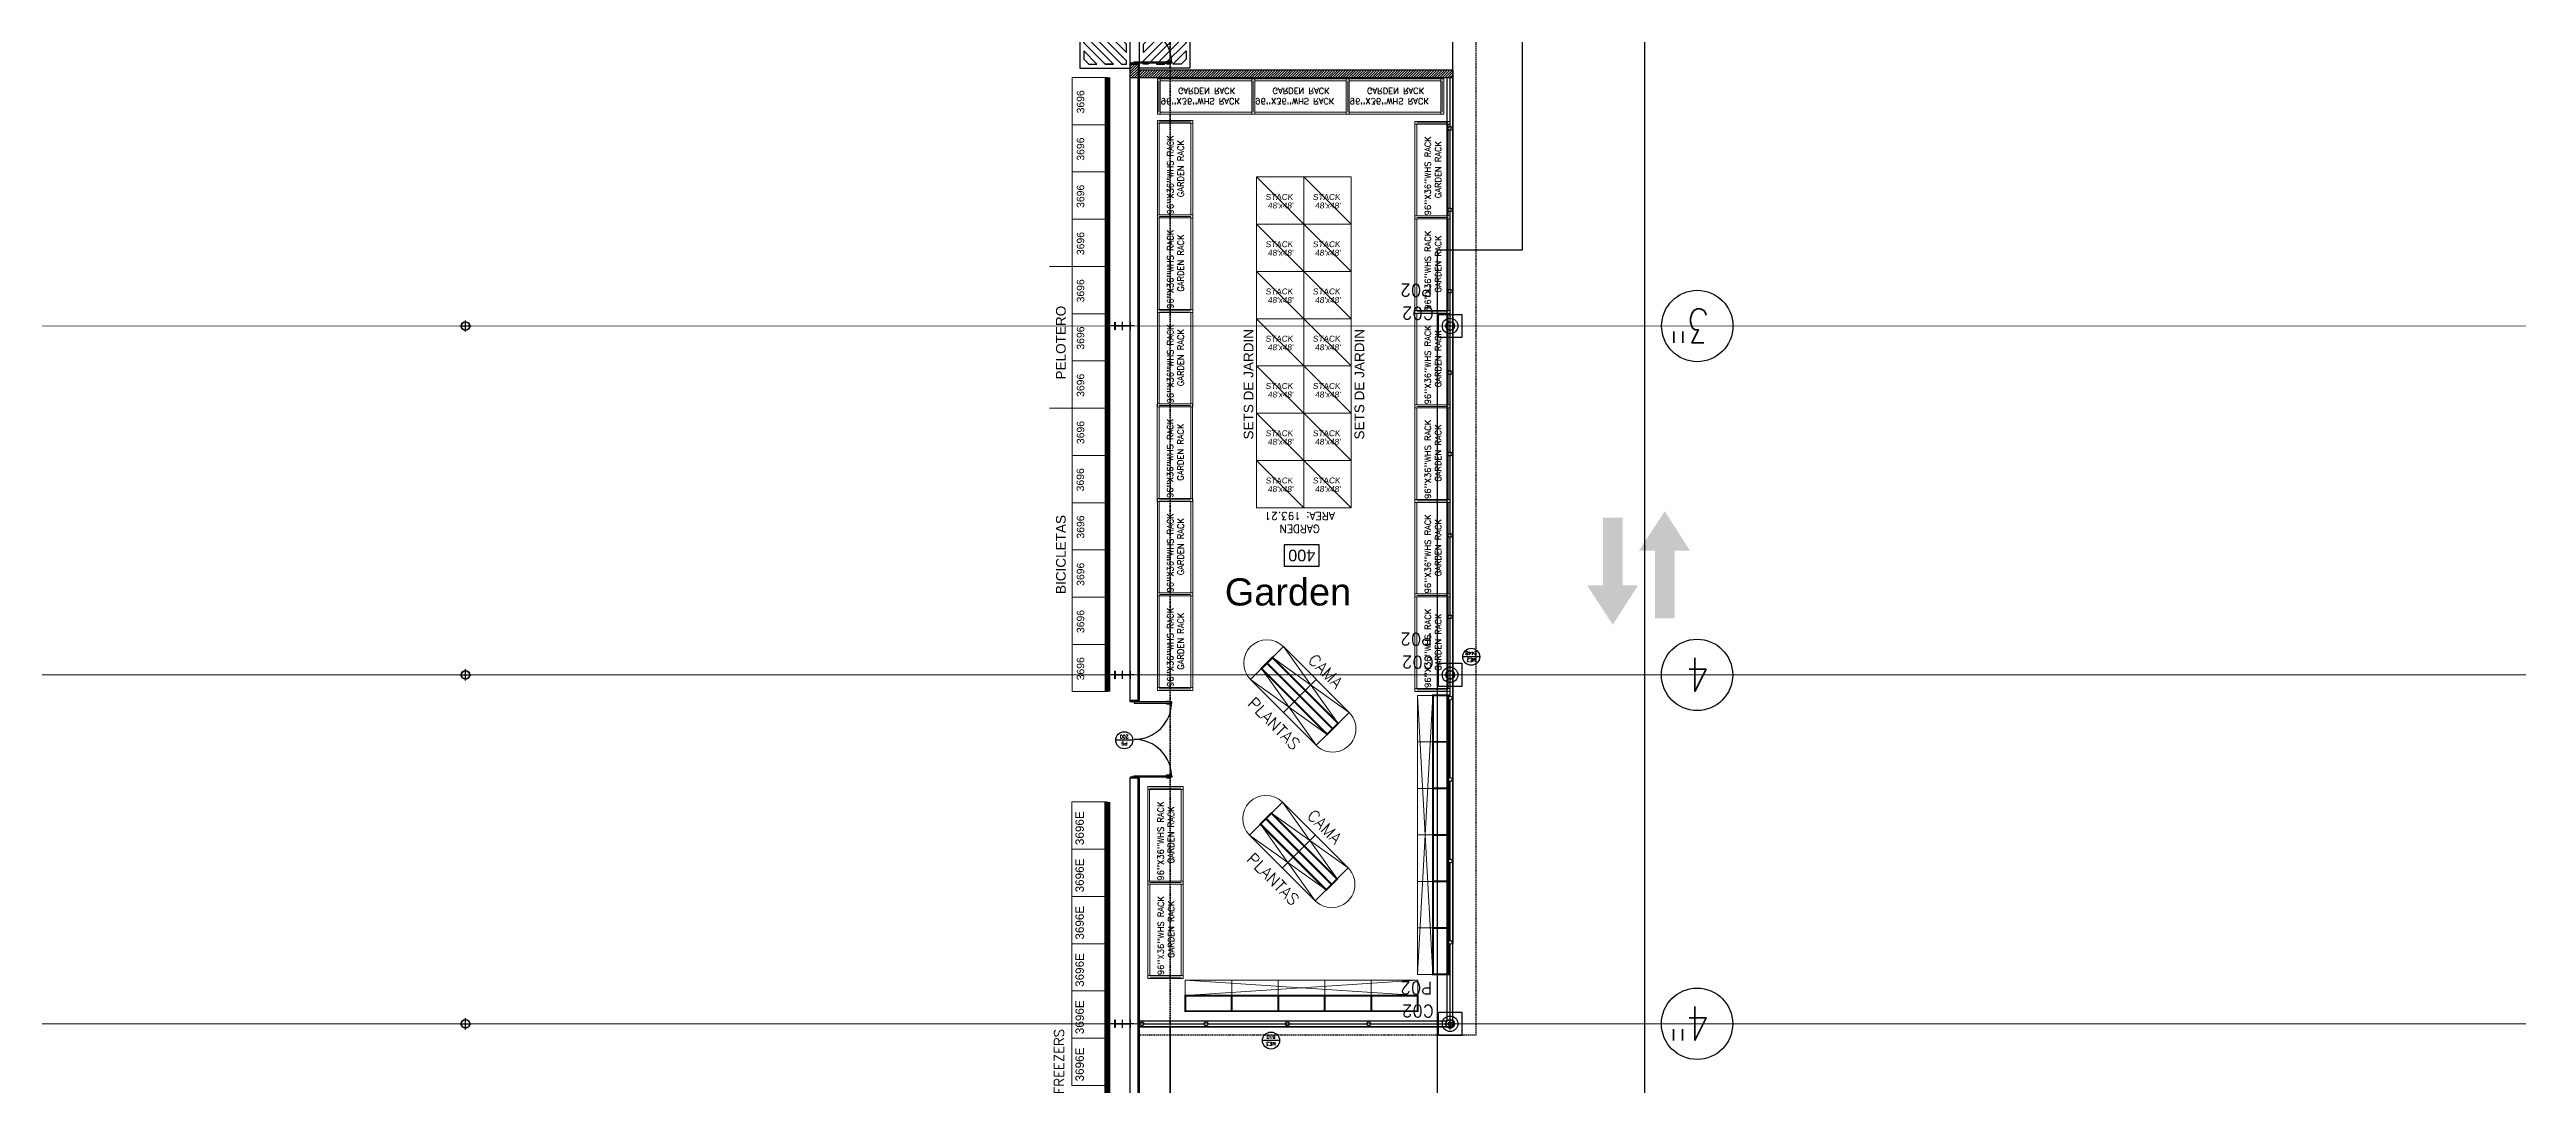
# Model space of a CAD drawing. Header units: millimetres. Extents: x 1478096 to 1808313, y 619971 to 762366.
# Drawn here: x 1612909 to 1676837, y 673235 to 699960 of the extents above; entities that cross this region are included whole.
import ezdxf
from ezdxf.enums import TextEntityAlignment as Align

# ---------------------------------------------------------------- set-up
doc = ezdxf.new("R2010")
doc.units = ezdxf.units.MM
doc.header["$LTSCALE"] = 10
for name, pattern in [('CENTERX2', [4, 2.5, -0.5, 0.5, -0.5]), ('CONTINOUS', [0]), ('HIDDEN2', [4.7625, 3.175, -1.5875])]:
    doc.linetypes.add(name, pattern=pattern)
for name, color, linetype in [('0-superficies', 7, 'Continuous'), ('0_Estructura', 251, 'Continuous'), ('A-HATCH-BLOQUE', 241, 'Continuous'), ('ARQ-SEÑALP', 253, 'Continuous'), ('Categorías', 250, 'Continuous'), ('COSTAN-CAM-EJES', 251, 'CENTERX2'), ('DC-ARQ-0 TEXTOS', 7, 'Continuous'), ('DC-ARQ-CARPINTERIAS', 7, 'Continuous'), ('DC-ARQ-CHAPA', 7, 'Continuous'), ('DC-ARQ-CORDON', 210, 'Continuous'), ('DC-ARQ-ESTAC. SEÑALIZACIÓN', 253, 'Continuous'), ('DC-ARQ-MURO BLOQUE', 181, 'Continuous'), ('DC-ARQ-MURO SUPERBOARD', 2, 'Continuous'), ('DC-ARQ-REJA', 8, 'Continuous'), ('DC-ARQ-VEREDAS Y URBAN', 9, 'Continuous'), ('DC-ARQ-ZINGUERIA Y TECHO', 152, 'Continuous'), ('Fondos', 250, 'Continuous'), ('TXT CARPINTERIAS', 2, 'Continuous'), ('W-section count', 250, 'Continuous')]:
    doc.layers.add(name, color=color, linetype=linetype)
doc.layers.add('BLOQUES', color=7, linetype='Continuous', lineweight=0)
doc.styles.add('ARIAL', font='arial.ttf')
doc.styles.add('BB-GRILLA$0$romans', font='romans.shx', dxfattribs={"width": 0.8})
doc.styles.add('COTAS', font='ROMANS.shx', dxfattribs={"width": 0.7})
doc.styles.add('HEAD', font='arial.ttf', dxfattribs={"height": 0.6})
doc.styles.add('ROMANS', font='romans')
doc.styles.add('Romans-100', font='romans')
doc.styles.get("Standard").update_dxf_attribs({"font": 'arial.ttf'})
doc.dimstyles.new('250-COTAS', dxfattribs={"dimscale": 2.5, "dimtxt": 0.17, "dimasz": 0.1, "dimexe": 0.18, "dimexo": 0.0625, "dimgap": 0.06, "dimtad": 1, "dimzin": 4, "dimdsep": 46, "dimtxsty": 'COTAS', "dimblk1": 'COTA_N', "dimblk2": 'COTA_N', "dimsah": 1, "dimcen": 0.09, "dimclrd": 8, "dimclre": 8, "dimclrt": 256, "dimadec": 0, "dimazin": 0, "dimtfac": 1, "dimtix": 1, "dimtmove": 2, "dimatfit": 3, "dimldrblk": 'COTA_N', "dimfxl": 0.18, "dimtolj": 1, "dimtzin": 0, "dimlwd": -1, "dimarcsym": 0})

# ---------------------------------------------------------------- blocks, each defined once
blk = doc.blocks.new('SALIDA DE EMERGENCIA')
at = {"ltscale": 0.8}
for p, q in [((0.1, 1.077, 0), (1.077, 0.1, 0)), ((0.1, 0.865, 0), (0.1, 0.653, 0)), ((0.1, 0.865, 0), (0.865, 0.1, 0)), ((0.1, 0.653, 0), (0.653, 0.1, 0)), ((0.19, 1.2, 0), (1.289, 0.1, 0)), ((0.402, 1.2, 0), (1.501, 0.1, 0)), ((0.614, 1.2, 0), (1.714, 0.1, 0)), ((0.826, 1.2, 0), (1.926, 0.1, 0)), ((1.038, 1.2, 0), (2.096, 0.142, 0)), ((1.25, 1.2, 0), (2.096, 0.354, 0)), ((1.462, 1.2, 0), (2.096, 0.566, 0)), ((1.675, 1.2, 0), (2.096, 0.778, 0)), ((1.887, 1.2, 0), (2.096, 0.99, 0)), ((0.653, 0.1, 0), (0.865, 0.1, 0)), ((1.077, 0.1, 0), (1.289, 0.1, 0))]:
    blk.add_line(p, q, dxfattribs=at)
blk.add_lwpolyline([(0, 0), (0, 1.3), (2.196, 1.3), (2.196, 0)], close=True, dxfattribs=at)
for points in [[(0.1, 1.077), (0.1, 1.2), (0.19, 1.2)], [(0.1, 0.653), (0.1, 0.865)], [(0.402, 1.2), (0.614, 1.2)], [(0.826, 1.2), (1.038, 1.2)], [(1.25, 1.2), (1.462, 1.2)], [(1.675, 1.2), (1.887, 1.2)], [(2.096, 0.99), (2.096, 0.778)], [(0.1, 0.441), (0.441, 0.1), (0.229, 0.1), (0.1, 0.229), (0.1, 0.441)], [(0.865, 0.1), (0.653, 0.1)], [(1.289, 0.1), (1.077, 0.1)], [(1.714, 0.1), (1.501, 0.1)], [(2.096, 0.142), (2.096, 0.1), (1.926, 0.1)], [(2.096, 0.566), (2.096, 0.354)]]:
    blk.add_lwpolyline(points, dxfattribs=at)
blk = doc.blocks.new('PUERTAS -200')
at = {"layer": 'DC-ARQ-CARPINTERIAS'}
for p, q in [((1530.206, 676.714), (1530.206, 676.723)), ((1530.206, 676.682), (1530.206, 676.672)), ((1530.22, 676.714), (1530.22, 676.723)), ((1530.22, 676.682), (1530.22, 676.672)), ((1530.206, 674.805), (1530.206, 674.815)), ((1530.206, 674.774), (1530.206, 674.764)), ((1530.22, 674.805), (1530.22, 674.815)), ((1530.22, 674.774), (1530.22, 674.764))]:
    blk.add_line(p, q, dxfattribs=at)
for points in [[(1531.118, 676.714), (1531.118, 676.682), (1530.148, 676.682), (1530.148, 676.714), (1531.118, 676.714)], [(1531.118, 676.744), (1531.128, 676.744), (1531.128, 676.734), (1531.118, 676.734), (1531.118, 676.714), (1531.163, 676.714), (1531.163, 676.704), (1531.173, 676.704), (1531.173, 676.714), (1531.218, 676.714), (1531.218, 676.734), (1531.208, 676.734), (1531.208, 676.744), (1531.218, 676.744)], [(1531.118, 674.774), (1531.118, 674.805), (1530.148, 674.805), (1530.148, 674.774), (1531.118, 674.774)], [(1531.118, 674.744), (1531.128, 674.744), (1531.128, 674.754), (1531.118, 674.754), (1531.118, 674.774), (1531.163, 674.774), (1531.163, 674.784), (1531.173, 674.784), (1531.173, 674.774), (1531.218, 674.774), (1531.218, 674.754), (1531.208, 674.754), (1531.208, 674.744), (1531.218, 674.744)]]:
    blk.add_lwpolyline(points, dxfattribs=at)
for points in [[(1530.195, 676.73), (1530.195, 676.727, 0.414214), (1530.199, 676.723), (1530.277, 676.723, 0.414214), (1530.28, 676.727), (1530.28, 676.73, 0.414214), (1530.277, 676.734), (1530.199, 676.734, 0.414214)], [(1530.195, 676.665), (1530.195, 676.668, -0.414214), (1530.199, 676.672), (1530.277, 676.672, -0.414214), (1530.28, 676.668), (1530.28, 676.665, -0.414214), (1530.277, 676.661), (1530.199, 676.661, -0.414214)], [(1530.195, 674.822), (1530.195, 674.819, 0.414214), (1530.199, 674.815), (1530.277, 674.815, 0.414214), (1530.28, 674.819), (1530.28, 674.822, 0.414214), (1530.277, 674.826), (1530.199, 674.826, 0.414214)], [(1530.195, 674.757), (1530.195, 674.76, -0.414214), (1530.199, 674.764), (1530.277, 674.764, -0.414214), (1530.28, 674.76), (1530.28, 674.757, -0.414214), (1530.277, 674.753), (1530.199, 674.753, -0.414214)]]:
    blk.add_lwpolyline(points, format="xyb", close=True, dxfattribs=at)
for centre, start, end in [((1531.118, 676.714), 180, 270), ((1531.118, 674.774), 90, 180)]:
    blk.add_arc(centre, 0.97, start, end, dxfattribs=at)
blk = doc.blocks.new('SIMB-CAR')
blk.add_line((-0.5, 0), (0.5, 0))
blk.add_circle((0, 0), 0.5)
at = {"style": 'ROMANS'}
for tag, p in [('TIPO', (0, 0.19)), ('NUMERO', (0, -0.21))]:
    blk.add_attdef(tag, text='', height=0.2, dxfattribs=at).set_placement(p, align=Align.MIDDLE)
blk = doc.blocks.new('COTA_N')
for p in [(-1, 0), (0, 0)]:
    blk.add_line(p, (0, 0))
at = {"const_width": 0.065}
blk.add_lwpolyline([(0, 0), (0, 0), (0, 0), (0, 0), (0, 0)], dxfattribs=at)
blk = doc.blocks.new('*D114')
at = {"layer": '0_Estructura', "color": 8, "lineweight": -2, "transparency": 16777216}
for p, q in [((1654077, 701829), (1654076, 701829)), ((1654077, 692828), (1654076, 692828))]:
    blk.add_line(p, q, dxfattribs=at)
at = {"layer": '0_Estructura', "color": 8, "transparency": 16777216}
blk.add_line((1654077, 701829), (1654077, 692828), dxfattribs=at)
at = {"layer": 'Defpoints', "color": 0, "transparency": 16777216}
for p in [(1654077, 701829), (1654077, 692828), (1654077, 692828)]:
    blk.add_point(p, dxfattribs=at)
at = {"layer": '0_Estructura', "color": 8, "transparency": 16777216, "xscale": 0.25, "yscale": 0.25, "zscale": 0.25}
for p, rotation in [((1654077, 701829), 90), ((1654077, 692828), 270)]:
    blk.add_blockref('COTA_N', p, dxfattribs=dict(at, rotation=rotation))
at = {"layer": '0_Estructura', "transparency": 16777216, "insert": (1654076, 697329), "char_height": 0.425, "attachment_point": 5, "rotation": 90, "style": 'COTAS'}
blk.add_mtext('\\A1;9001.38', dxfattribs=at)
blk = doc.blocks.new('*D115')
at = {"layer": '0_Estructura', "color": 8, "lineweight": -2, "transparency": 16777216}
for p, q in [((1654077, 692828), (1654076, 692828)), ((1654077, 683827), (1654076, 683827))]:
    blk.add_line(p, q, dxfattribs=at)
at = {"layer": '0_Estructura', "color": 8, "transparency": 16777216}
blk.add_line((1654077, 692828), (1654077, 683827), dxfattribs=at)
at = {"layer": 'Defpoints', "color": 0, "transparency": 16777216}
for p in [(1654077, 692828), (1654077, 683827), (1654077, 683827)]:
    blk.add_point(p, dxfattribs=at)
at = {"layer": '0_Estructura', "color": 8, "transparency": 16777216, "xscale": 0.25, "yscale": 0.25, "zscale": 0.25}
for p, rotation in [((1654077, 692828), 90), ((1654077, 683827), 270)]:
    blk.add_blockref('COTA_N', p, dxfattribs=dict(at, rotation=rotation))
at = {"layer": '0_Estructura', "transparency": 16777216, "insert": (1654076, 688327), "char_height": 0.425, "attachment_point": 5, "rotation": 90, "style": 'COTAS'}
blk.add_mtext('\\A1;9001.38', dxfattribs=at)
blk = doc.blocks.new('*D116')
at = {"layer": '0_Estructura', "color": 8, "lineweight": -2, "transparency": 16777216}
for p, q in [((1654077, 683827), (1654076, 683827)), ((1654077, 674825), (1654076, 674825))]:
    blk.add_line(p, q, dxfattribs=at)
at = {"layer": '0_Estructura', "color": 8, "transparency": 16777216}
blk.add_line((1654077, 683826), (1654077, 674826), dxfattribs=at)
at = {"layer": 'Defpoints', "color": 0, "transparency": 16777216}
for p in [(1654077, 683827), (1654077, 674825), (1654077, 674825)]:
    blk.add_point(p, dxfattribs=at)
at = {"layer": '0_Estructura', "color": 8, "transparency": 16777216, "xscale": 0.25, "yscale": 0.25, "zscale": 0.25}
for p, rotation in [((1654077, 683827), 90), ((1654077, 674825), 270)]:
    blk.add_blockref('COTA_N', p, dxfattribs=dict(at, rotation=rotation))
at = {"layer": '0_Estructura', "transparency": 16777216, "insert": (1654076, 679326), "char_height": 0.425, "attachment_point": 5, "rotation": 90, "style": 'COTAS'}
blk.add_mtext('\\A1;9001.16', dxfattribs=at)
blk = doc.blocks.new('*D117')
at = {"layer": '0_Estructura', "color": 8, "lineweight": -2, "transparency": 16777216}
for p, q in [((1654077, 674825), (1654076, 674825)), ((1654077, 665824), (1654076, 665824))]:
    blk.add_line(p, q, dxfattribs=at)
at = {"layer": '0_Estructura', "color": 8, "transparency": 16777216}
blk.add_line((1654077, 674825), (1654077, 665824), dxfattribs=at)
at = {"layer": 'Defpoints', "color": 0, "transparency": 16777216}
for p in [(1654077, 674825), (1654077, 665824), (1654077, 665824)]:
    blk.add_point(p, dxfattribs=at)
at = {"layer": '0_Estructura', "color": 8, "transparency": 16777216, "xscale": 0.25, "yscale": 0.25, "zscale": 0.25}
for p, rotation in [((1654077, 674825), 90), ((1654077, 665824), 270)]:
    blk.add_blockref('COTA_N', p, dxfattribs=dict(at, rotation=rotation))
at = {"layer": '0_Estructura', "transparency": 16777216, "insert": (1654076, 670325), "char_height": 0.425, "attachment_point": 5, "rotation": 90, "style": 'COTAS'}
blk.add_mtext('\\A1;9001.16', dxfattribs=at)
blk = doc.blocks.new('3696E')
at = {"layer": 'BLOQUES', "color": 250}
blk.add_lwpolyline([(0, 0), (0, -1.219), (-0.914, -1.219), (-0.914, 0)], close=True, dxfattribs=at)
at = {"layer": 'BLOQUES'}
blk.add_attdef('3696E', (-0.605, -1.115), '', height=0.216, rotation=90, dxfattribs=at)
blk = doc.blocks.new('GARDEN RACK')
at = {"layer": 'BLOQUES', "color": 74}
for p, q in [((0, 0), (0.914, 0)), ((0, -2.515), (0, 0)), ((0.051, 0), (0.864, 0)), ((0.914, 0), (0.914, -2.515)), ((0.864, -0.076), (0, -0.076)), ((0.051, -0.038), (0.864, -0.038)), ((0.051, -0.076), (0.051, -2.438)), ((0.864, -0.076), (0.914, -0.076)), ((0.864, -2.438), (0.864, -0.076)), ((0.864, -2.438), (0, -2.438)), ((0.051, -2.438), (0, -2.438)), ((0, -2.515), (0.914, -2.515)), ((0.051, -2.438), (0.864, -2.438)), ((0.051, -2.438), (0.864, -2.438)), ((0.051, -2.476), (0.864, -2.476)), ((0.051, -2.515), (0.864, -2.515)), ((0.864, -2.438), (0.914, -2.438)), ((0.914, -2.438), (0.864, -2.438))]:
    blk.add_line(p, q, dxfattribs=at)
at = {"layer": 'BLOQUES', "color": 74, "style": 'ROMANS'}
for s, p in [("96''X36''WHS RACK", (0.413, -2.424)), ('GARDEN RACK', (0.681, -1.981))]:
    blk.add_text(s, height=0.15713, rotation=90, dxfattribs=at).set_placement(p)
blk = doc.blocks.new('CAMA CENTRAL DOBLE DE PLANTAS')
at = {"layer": 'BLOQUES', "color": 74}
for p, q in [((1.2, 0.2), (-1.2, 0.6)), ((-1.2, 0.2), (1.2, 0.6)), ((0, 0.6), (0, -0.6)), ((1.2, -0.2), (-1.2, -0.6)), ((-1.2, -0.2), (1.2, -0.6))]:
    blk.add_line(p, q, dxfattribs=at)
at = {"layer": 'BLOQUES', "color": 74, "const_width": 0.05}
for points in [[(-1.2, -0.2), (-1.2, -0.2), (-1.2, 0.2), (-1.2, 0.2)], [(-1.2, -0.2), (-1.2, -0.2), (-1.2, 0.2), (-1.2, 0.2)], [(-1.2, -0.2), (-1.2, -0.2), (-1.2, 0.2), (-1.2, 0.2)], [(-1.2, -0.2), (1.2, -0.2), (1.2, 0.2), (-1.2, 0.2)], [(1.2, -0.2), (1.2, -0.2), (1.2, 0.2), (1.2, 0.2)]]:
    blk.add_lwpolyline(points, close=True, dxfattribs=at)
for points in [[(-1.2, 0), (-1.2, 0)], [(-1.2, 0), (-1.2, 0)], [(-1.2, 0), (1.2, 0)]]:
    blk.add_lwpolyline(points, dxfattribs=at)
at = {"layer": 'BLOQUES', "color": 74}
for points in [[(-1.2, 0.2), (-1.2, 0.2), (-1.2, 0.6), (-1.2, 0.6)], [(-1.2, 0.2), (1.2, 0.2), (1.2, 0.6), (-1.2, 0.6)], [(-1.2, -0.2), (-1.2, -0.2), (-1.2, -0.6), (-1.2, -0.6)], [(-1.2, -0.2), (1.2, -0.2), (1.2, -0.6), (-1.2, -0.6)], [(1.2, -0.2), (1.2, -0.2), (1.2, -0.6), (1.2, -0.6)]]:
    blk.add_lwpolyline(points, close=True, dxfattribs=at)
blk.add_lwpolyline([(-1.2, -0.4), (-1.2, -0.4)], dxfattribs=at)
for centre, start, end in [((-1.2, 0), 90, 270), ((1.2, 0), 270, 90)]:
    blk.add_arc(centre, 0.6, start, end, dxfattribs=at)
at = {"layer": 'BLOQUES', "color": 74, "style": 'ROMANS'}
for s, p in [('CAMA', (0.017, 0.921)), ('PLANTAS', (0.033, -0.975))]:
    blk.add_text(s, height=0.3, dxfattribs=at).set_placement(p, align=Align.MIDDLE)
blk = doc.blocks.new('GONDOLA PLANTAS')
at = {"layer": 'BLOQUES', "color": 74, "const_width": 0.05}
for points in [[(0, 0), (-1.2, 0), (-1.2, -0.4), (0, -0.4)], [(0, 0), (0, 0), (0, -0.4), (0, -0.4)]]:
    blk.add_lwpolyline(points, close=True, dxfattribs=at)
at = {"layer": 'BLOQUES', "color": 74}
blk.add_lwpolyline([(0, -0.4), (-1.2, -0.4), (-1.2, -0.8), (0, -0.8)], close=True, dxfattribs=at)
blk = doc.blocks.new('STACK 48x48')
at = {"color": 0}
for p, q in [((0, 0), (0, 1.2192)), ((1.2192, 1.2192), (0, 1.2192)), ((0, 1.2192), (1.2192, 0)), ((1.2192, 0), (1.2192, 1.2192)), ((1.2192, 0), (0, 0))]:
    blk.add_line(p, q, dxfattribs=at)
at = {"color": 0, "oblique": 5}
for s, p in [('STACK', (0.5842, 0.702469)), ("48'x48'", (0.61853, 0.482005))]:
    blk.add_text(s, height=0.1524, dxfattribs=at).set_placement(p, align=Align.MIDDLE_CENTER)

msp = doc.modelspace()

# ---------------------------------------------------------------- hatches: boundary and pattern name
at = {"layer": '0_Estructura'}
h = msp.add_hatch(dxfattribs=at)
h.set_pattern_fill('ANSI31', color=1, scale=2, angle=-180, style=0)
h.set_pattern_definition([(225, (3173100.118, 1229233.58), (4.49012806, -4.49012806), [])])
h.paths.add_polyline_path([(1623535.048, 692827.886, 1), (1623755.048, 692827.886, 1)])
h.paths.add_polyline_path([(1623539.848, 692827.886, 1), (1623750.248, 692827.886, 1)], flags=16)
h = msp.add_hatch(dxfattribs=at)
h.set_pattern_fill('ANSI31', color=256, scale=2, angle=-90, style=0)
h.set_pattern_definition([(315, (2711557.502, 6186467.772), (4.4901280605, 4.4901280605), [])])
h.paths.add_polyline_path([(1640401.816, 692727.887), (1640401.816, 692927.887), (1640408.116, 692927.887), (1640408.116, 692727.887)])
h.paths.add_polyline_path([(1640795.516, 692727.887), (1640795.516, 692927.887), (1640801.816, 692927.887), (1640801.816, 692727.887)])
h.paths.add_polyline_path([(1640408.116, 692825.487), (1640408.116, 692830.287), (1640795.516, 692830.287), (1640795.516, 692825.487)])
h = msp.add_hatch(dxfattribs=at)
h.set_pattern_fill('ANSI31', color=256, scale=2, angle=-180, style=0)
h.set_pattern_definition([(225, (3198511.524, 1229233.579), (4.49012806, -4.49012806), [])])
h.paths.add_polyline_path([(1648946.454, 692827.885, 1), (1649166.454, 692827.885, 1)])
h.paths.add_polyline_path([(1648951.254, 692827.885, 1), (1649161.654, 692827.885, 1)], flags=16)
h = msp.add_hatch(dxfattribs=at)
h.set_pattern_fill('ANSI31', color=1, scale=2, angle=-180, style=0)
h.set_pattern_definition([(225, (3173100.1186, 1220232.198), (4.49012806, -4.49012806), [])])
h.paths.add_polyline_path([(1623535.048, 683826.504, 1), (1623755.048, 683826.504, 1)])
h.paths.add_polyline_path([(1623539.848, 683826.504, 1), (1623750.248, 683826.504, 1)], flags=16)
h = msp.add_hatch(dxfattribs=at)
h.set_pattern_fill('ANSI31', color=256, scale=2, angle=-90, style=0)
h.set_pattern_definition([(315, (2711557.5026, 6177466.39), (4.4901280605, 4.4901280605), [])])
h.paths.add_polyline_path([(1640401.817, 683726.505), (1640401.817, 683926.505), (1640408.117, 683926.505), (1640408.117, 683726.505)])
h.paths.add_polyline_path([(1640795.517, 683726.505), (1640795.517, 683926.505), (1640801.817, 683926.505), (1640801.817, 683726.505)])
h.paths.add_polyline_path([(1640408.117, 683824.105), (1640408.117, 683828.905), (1640795.517, 683828.905), (1640795.517, 683824.105)])
h = msp.add_hatch(dxfattribs=at)
h.set_pattern_fill('ANSI31', color=256, scale=2, angle=-180, style=0)
h.set_pattern_definition([(225, (3198511.524, 1220232.197), (4.49012806, -4.49012806), [])])
h.paths.add_polyline_path([(1648946.454, 683826.503, 1), (1649166.454, 683826.503, 1)])
h.paths.add_polyline_path([(1648951.254, 683826.503, 1), (1649161.654, 683826.503, 1)], flags=16)
h = msp.add_hatch(dxfattribs=at)
h.set_pattern_fill('ANSI31', color=1, scale=2, angle=-180, style=0)
h.set_pattern_definition([(225, (3173100.1186, 1211231.039), (4.49012806, -4.49012806), [])])
h.paths.add_polyline_path([(1623535.048, 674825.345, 1), (1623755.048, 674825.345, 1)])
h.paths.add_polyline_path([(1623539.848, 674825.345, 1), (1623750.248, 674825.345, 1)], flags=16)
h = msp.add_hatch(dxfattribs=at)
h.set_pattern_fill('ANSI31', color=256, scale=2, angle=-90, style=0)
h.set_pattern_definition([(315, (2711557.5026, 6168465.231), (4.4901280605, 4.4901280605), [])])
h.paths.add_polyline_path([(1640401.817, 674725.346), (1640401.817, 674925.346), (1640408.117, 674925.346), (1640408.117, 674725.346)])
h.paths.add_polyline_path([(1640795.517, 674725.346), (1640795.517, 674925.346), (1640801.817, 674925.346), (1640801.817, 674725.346)])
h.paths.add_polyline_path([(1640408.117, 674822.946), (1640408.117, 674827.746), (1640795.517, 674827.746), (1640795.517, 674822.946)])
h = msp.add_hatch(dxfattribs=at)
h.set_pattern_fill('ANSI31', color=256, scale=2, angle=-180, style=0)
h.set_pattern_definition([(225, (3198511.524, 1211231.039), (4.49012806, -4.49012806), [])])
h.paths.add_polyline_path([(1648946.454, 674825.345, 1), (1649166.454, 674825.345, 1)])
h.paths.add_polyline_path([(1648951.254, 674825.345, 1), (1649161.654, 674825.345, 1)], flags=16)
at = {"layer": 'A-HATCH-BLOQUE'}
h = msp.add_hatch(dxfattribs=at)
h.set_pattern_fill('ANSI31', color=256, scale=15, angle=180)
h.set_pattern_definition([(225, (3172020.15, 1376323.114), (33.6759605, -33.6759605), [])])
h.paths.add_polyline_path([(1649131.463, 699229.541), (1649131.463, 699429.539), (1641841.813, 699429.604), (1641841.813, 699229.605)])
h.paths.add_polyline_path([(1641831.813, 699229.605), (1641831.813, 699429.605), (1641041.817, 699429.612), (1641041.817, 699229.612)])
h.paths.add_polyline_path([(1641011.817, 699229.612), (1641041.817, 699229.612), (1641041.817, 699429.612), (1641011.817, 699429.612)])
h.paths.add_polyline_path([(1641011.817, 699429.612), (1641001.817, 699429.612), (1641001.817, 699579.613), (1640801.817, 699579.613), (1640801.817, 699229.612), (1641011.817, 699229.612)])
at = {"layer": 'DC-ARQ-ESTAC. SEÑALIZACIÓN'}
for points in [[(1653001.016, 686138.607), (1652591.245, 686138.607), (1653255.265, 685120.243), (1653908.374, 686138.607), (1653509.514, 686138.744), (1653509.514, 687884.882), (1653001.016, 687885.052)], [(1654342.265, 687030.477), (1653932.494, 687030.477), (1654596.514, 688048.841), (1655249.623, 687030.477), (1654850.763, 687030.34), (1654850.763, 685284.203), (1654342.265, 685284.032)]]:
    msp.add_hatch(color=256, dxfattribs=at).paths.add_polyline_path(points)

# ---------------------------------------------------------------- linework, layer by layer
at = {"layer": '0-superficies'}
msp.add_lwpolyline([(1524855.031, 647228.149), (1641041.817, 647228.17), (1641041.817, 674744.562), (1649131.454, 674744.878), (1649131.448, 735136.985), (1641041.817, 735136.983), (1641041.817, 738426.962), (1522042.066, 738427.02)], dxfattribs=at)
at = {"layer": '0_Estructura', "color": 1}
for p, q in [((1623501.357, 692827.886), (1623788.739, 692827.886)), ((1623645.048, 692684.196), (1623645.048, 692971.577)), ((1623501.358, 683826.504), (1623788.739, 683826.504)), ((1623645.048, 683682.814), (1623645.048, 683970.195)), ((1623501.358, 674825.345), (1623788.739, 674825.345)), ((1623645.048, 674681.654), (1623645.048, 674969.036))]:
    msp.add_line(p, q, dxfattribs=at)
at = {"layer": '0_Estructura'}
for p, q in [((1640901.816, 692827.887), (1640301.816, 692827.887)), ((1640601.816, 692723.376), (1640601.816, 692932.398)), ((1648912.763, 692827.885), (1649200.145, 692827.885)), ((1649056.454, 692684.195), (1649056.454, 692971.576)), ((1640901.817, 683826.505), (1640301.817, 683826.505)), ((1640601.817, 683721.994), (1640601.817, 683931.016)), ((1648912.763, 683826.503), (1649200.145, 683826.503)), ((1649056.454, 683682.812), (1649056.454, 683970.194)), ((1640901.817, 674825.346), (1640301.817, 674825.346)), ((1640601.817, 674720.835), (1640601.817, 674929.856)), ((1644614.184, 674825.345), (1644901.565, 674825.345)), ((1649056.454, 674681.654), (1649056.454, 674969.036))]:
    msp.add_line(p, q, dxfattribs=at)
for points in [[(1649356.453, 692527.882), (1648756.453, 692527.882), (1648756.453, 693127.882), (1649356.453, 693127.882)], [(1640401.816, 692727.887), (1640401.816, 692927.887), (1640408.116, 692927.887), (1640408.116, 692727.887)], [(1640408.116, 692825.487), (1640408.116, 692830.287), (1640795.516, 692830.287), (1640795.516, 692825.487)], [(1640795.516, 692727.887), (1640795.516, 692927.887), (1640801.816, 692927.887), (1640801.816, 692727.887)], [(1649356.453, 683526.5), (1648756.453, 683526.5), (1648756.453, 684126.5), (1649356.453, 684126.5)], [(1640401.817, 683726.505), (1640401.817, 683926.505), (1640408.117, 683926.505), (1640408.117, 683726.505)], [(1640408.117, 683824.105), (1640408.117, 683828.905), (1640795.517, 683828.905), (1640795.517, 683824.105)], [(1640795.517, 683726.505), (1640795.517, 683926.505), (1640801.817, 683926.505), (1640801.817, 683726.505)], [(1649356.453, 674525.342), (1648756.453, 674525.342), (1648756.453, 675125.342), (1649356.453, 675125.342)], [(1640401.817, 674725.346), (1640401.817, 674925.346), (1640408.117, 674925.346), (1640408.117, 674725.346)], [(1640408.117, 674822.946), (1640408.117, 674827.746), (1640795.517, 674827.746), (1640795.517, 674822.946)], [(1640795.517, 674725.346), (1640795.517, 674925.346), (1640801.817, 674925.346), (1640801.817, 674725.346)]]:
    msp.add_lwpolyline(points, close=True, dxfattribs=at)
for centre, radius in [((1655436.634, 692827.884), 920.377), ((1649056.453, 692827.882), 200), ((1649056.454, 692827.885), 110), ((1649056.454, 692827.885), 105.2), ((1655430.919, 683826.501), 920.377), ((1649056.453, 683826.5), 200), ((1649056.454, 683826.503), 110), ((1649056.454, 683826.503), 105.2), ((1655430.919, 674825.343), 920.377), ((1649056.453, 674825.342), 200), ((1649056.454, 674825.345), 110), ((1649056.454, 674825.345), 105.2)]:
    msp.add_circle(centre, radius, dxfattribs=at)
at = {"layer": '0_Estructura', "color": 1}
for centre, radius in [((1623645.048, 692827.886), 110), ((1623645.048, 692827.886), 105.2), ((1623645.048, 683826.504), 110), ((1623645.048, 683826.504), 105.2), ((1623645.048, 674825.345), 110), ((1623645.048, 674825.345), 105.2)]:
    msp.add_circle(centre, radius, dxfattribs=at)
at = {"layer": 'BLOQUES', "color": 250}
for p, q in [((1639298.646, 694363.89), (1638720.904, 694363.89)), ((1639298.646, 690707.304), (1638720.904, 690707.304))]:
    msp.add_line(p, q, dxfattribs=at)
at = {"layer": 'BLOQUES'}
for p, q in [((1648614.86, 683299.213), (1648214.86, 676099.213)), ((1648614.86, 676099.213), (1648214.86, 683299.213)), ((1648221.564, 675551.605), (1642221.564, 675951.605)), ((1642221.564, 675551.605), (1648221.564, 675951.605))]:
    msp.add_line(p, q, dxfattribs=at)
at = {"layer": 'BLOQUES', "color": 250}
for points in [[(1639298.646, 698020.476), (1639298.646, 699239.338), (1640213.046, 699239.338), (1640213.046, 698020.476)], [(1639298.646, 696801.614), (1639298.646, 698020.476), (1640213.046, 698020.476), (1640213.046, 696801.614)], [(1639298.646, 695582.752), (1639298.646, 696801.614), (1640213.046, 696801.614), (1640213.046, 695582.752)], [(1639298.646, 694363.89), (1639298.646, 695582.752), (1640213.046, 695582.752), (1640213.046, 694363.89)], [(1639298.646, 693145.028), (1639298.646, 694363.89), (1640213.046, 694363.89), (1640213.046, 693145.028)], [(1639298.646, 691926.166), (1639298.646, 693145.028), (1640213.046, 693145.028), (1640213.046, 691926.166)], [(1639298.646, 690707.304), (1639298.646, 691926.166), (1640213.046, 691926.166), (1640213.046, 690707.304)], [(1639298.646, 689488.442), (1639298.646, 690707.304), (1640213.046, 690707.304), (1640213.046, 689488.442)], [(1639298.646, 688269.58), (1639298.646, 689488.442), (1640213.046, 689488.442), (1640213.046, 688269.58)], [(1639298.646, 687050.718), (1639298.646, 688269.58), (1640213.046, 688269.58), (1640213.046, 687050.718)], [(1639298.646, 685831.856), (1639298.646, 687050.718), (1640213.046, 687050.718), (1640213.046, 685831.856)], [(1639298.646, 684612.993), (1639298.646, 685831.856), (1640213.046, 685831.856), (1640213.046, 684612.993)], [(1639298.646, 683394.131), (1639298.646, 684612.993), (1640213.046, 684612.993), (1640213.046, 683394.131)]]:
    msp.add_lwpolyline(points, close=True, dxfattribs=at)
at = {"layer": 'COSTAN-CAM-EJES', "const_width": 25}
for points in [[(1478108.728, 692827.884), (1676824.92, 692827.884)], [(1478108.728, 683826.502), (1676824.92, 683826.502)], [(1478108.728, 674825.343), (1676824.92, 674825.343)]]:
    msp.add_lwpolyline(points, dxfattribs=at)
at = {"layer": 'DC-ARQ-0 TEXTOS'}
msp.add_lwpolyline([(1644777.84, 687184.888), (1644777.84, 686634.888), (1645677.84, 686634.888), (1645677.84, 687184.888)], close=True, dxfattribs=at)
at = {"layer": 'DC-ARQ-CHAPA'}
for p, q in [((1641011.817, 683162.348), (1641011.817, 699579.592)), ((1641011.817, 699579.592), (1641041.817, 699579.592)), ((1641041.817, 683162.348), (1641041.817, 699579.592)), ((1641041.817, 683162.348), (1641011.817, 683162.348)), ((1641011.817, 661769.187), (1641011.817, 681162.348)), ((1641041.817, 681162.348), (1641011.817, 681162.348)), ((1641041.817, 661739.187), (1641041.817, 681162.348))]:
    msp.add_line(p, q, dxfattribs=at)
at = {"layer": 'DC-ARQ-CORDON'}
for p, q in [((1640801.817, 683162.369), (1640801.817, 699229.612)), ((1641001.817, 683162.369), (1641001.817, 699229.612)), ((1648981.454, 674894.562), (1648981.485, 699229.541)), ((1649131.454, 674744.562), (1649131.463, 699229.541)), ((1641001.817, 683162.369), (1640801.817, 683162.369)), ((1640801.817, 661783.489), (1640801.817, 681162.369)), ((1641001.817, 661783.489), (1641001.817, 681162.369)), ((1648981.454, 674894.562), (1641041.761, 674894.562)), ((1649131.454, 674744.562), (1641041.761, 674744.562))]:
    msp.add_line(p, q, dxfattribs=at)
at = {"layer": 'DC-ARQ-MURO BLOQUE'}
for p, q in [((1640801.817, 699229.612), (1640801.817, 699579.613)), ((1640801.817, 699579.613), (1641001.817, 699579.613)), ((1640801.937, 699579.613), (1641001.817, 699579.613)), ((1641001.817, 699579.613), (1641001.817, 699429.612)), ((1649131.485, 699429.539), (1641001.817, 699429.612)), ((1649131.463, 699229.541), (1649131.463, 699429.539)), ((1641041.817, 699229.612), (1640801.817, 699229.612)), ((1649131.464, 699229.541), (1641041.814, 699229.612)), ((1641001.817, 681162.369), (1640801.817, 681162.369))]:
    msp.add_line(p, q, dxfattribs=at)
at = {"layer": 'DC-ARQ-MURO SUPERBOARD', "linetype": 'HIDDEN2'}
for p, q in [((1641831.816, 674744.562), (1641831.809, 735136.985)), ((1641841.816, 674744.562), (1641841.809, 735136.985))]:
    msp.add_line(p, q, dxfattribs=at)
at = {"layer": 'DC-ARQ-MURO SUPERBOARD'}
for p, q in [((1641831.817, 665411.553), (1641831.816, 674744.562)), ((1641841.817, 665421.553), (1641841.816, 674744.562))]:
    msp.add_line(p, q, dxfattribs=at)
at = {"layer": 'DC-ARQ-REJA'}
for p, q in [((1649131.485, 699429.539), (1649131.454, 676900.524)), ((1649056.454, 697975.345), (1649056.485, 699229.541)), ((1649056.454, 695875.345), (1649056.454, 697875.345)), ((1649056.454, 693775.345), (1649056.454, 695775.345)), ((1649056.454, 691675.345), (1649056.454, 693675.345)), ((1649056.454, 689575.345), (1649056.454, 691575.345)), ((1649056.454, 687475.345), (1649056.454, 689475.345)), ((1649056.454, 685375.345), (1649056.454, 687375.345)), ((1649056.454, 683275.345), (1649056.454, 685275.345)), ((1649056.454, 681175.345), (1649056.454, 683175.345)), ((1649056.454, 679075.345), (1649056.454, 681075.345)), ((1649056.454, 676975.345), (1649056.454, 678975.345)), ((1649056.454, 674875.345), (1649056.454, 676875.345)), ((1641152.593, 674825.345), (1642706.454, 674825.345)), ((1642806.454, 674825.345), (1644806.454, 674825.345)), ((1644906.454, 674825.345), (1646906.454, 674825.345)), ((1647006.454, 674825.345), (1649006.454, 674825.345))]:
    msp.add_line(p, q, dxfattribs=at)
for centre in [(1649056.454, 697925.345), (1649056.454, 695825.345), (1649056.454, 693725.345), (1649056.454, 691625.345), (1649056.454, 689525.345), (1649056.454, 687425.345), (1649056.454, 685325.345), (1649056.454, 683225.345), (1649056.454, 681125.345), (1649056.454, 679025.345), (1649056.454, 676925.345), (1641102.593, 674825.345), (1642756.454, 674825.345), (1644856.454, 674825.345), (1646956.454, 674825.345), (1649056.454, 674825.345)]:
    msp.add_circle(centre, 50, dxfattribs=at)
at = {"layer": 'DC-ARQ-VEREDAS Y URBAN'}
msp.add_line((1648724.83, 694796.116), (1648724.83, 650363.797), dxfattribs=at)
msp.add_lwpolyline([(1648724.836, 694796.116), (1650928.524, 694797.009), (1650925.528, 702192.321), (1655725.115, 702197.86), (1655725.115, 706296.706), (1656725.114, 706296.706), (1656725.114, 732654.937)], dxfattribs=at)
at = {"layer": 'DC-ARQ-ZINGUERIA Y TECHO', "linetype": 'HIDDEN2'}
msp.add_lwpolyline([(1641041.761, 674544.562), (1649731.454, 674544.559), (1649731.448, 735336.985), (1641041.817, 735336.985)], dxfattribs=at)
at = {"layer": 'Fondos', "color": 250, "linetype": 'CONTINOUS', "ltscale": 0.1, "const_width": 150}
for points in [[(1640213.046, 699239.338), (1640213.046, 683394.131)], [(1640208.835, 680549.805), (1640208.835, 663481.681)]]:
    msp.add_lwpolyline(points, dxfattribs=at)

# ---------------------------------------------------------------- block references
at = {"layer": 'ARQ-SEÑALP', "yscale": 1000, "zscale": 1000}
for p, xscale, rotation in [((1639502.107, 699481.575), -1000, 270), ((1642341.527, 699481.575), 1000, 90)]:
    msp.add_blockref('SALIDA DE EMERGENCIA', p, dxfattribs=dict(at, xscale=xscale, rotation=rotation))
at = {"layer": 'BLOQUES', "yscale": 1000, "zscale": 1000}
for name, p, xscale, rotation in [('GARDEN RACK', (1644015.847, 698291.343), -1000, 270), ('GARDEN RACK', (1646454.247, 698291.343), -1000, 270), ('GARDEN RACK', (1648892.647, 698291.343), -1000, 270), ('CAMA CENTRAL DOBLE DE PLANTAS', (1645177.933, 683282.417), 1000, 315.0000000000003), ('GONDOLA PLANTAS', (1649014.86, 683299.213), -1000, 270), ('GONDOLA PLANTAS', (1649014.86, 682099.213), -1000, 270), ('CAMA CENTRAL DOBLE DE PLANTAS', (1645152.561, 679269.757), 1000, 315.0000000000003), ('GONDOLA PLANTAS', (1649014.86, 680899.213), -1000, 270), ('GONDOLA PLANTAS', (1649014.86, 679699.213), -1000, 270), ('GONDOLA PLANTAS', (1649014.86, 678499.213), -1000, 270), ('GONDOLA PLANTAS', (1649014.86, 677299.213), -1000, 270), ('GONDOLA PLANTAS', (1643421.564, 675151.605), -1000, 180), ('GONDOLA PLANTAS', (1644621.564, 675151.605), -1000, 180), ('GONDOLA PLANTAS', (1645821.564, 675151.605), -1000, 180), ('GONDOLA PLANTAS', (1647021.564, 675151.605), -1000, 180), ('GONDOLA PLANTAS', (1648221.564, 675151.605), -1000, 180)]:
    msp.add_blockref(name, p, dxfattribs=dict(at, xscale=xscale, rotation=rotation))
at = {"layer": 'BLOQUES', "xscale": 1000, "yscale": 1000, "zscale": 1000}
for name, p in [('GARDEN RACK', (1641501.247, 698132.449)), ('GARDEN RACK', (1648146.44, 698107.176)), ('STACK 48x48', (1644062.266, 695454.966)), ('STACK 48x48', (1645281.466, 695454.966)), ('GARDEN RACK', (1641501.247, 695694.049)), ('GARDEN RACK', (1648146.44, 695668.776)), ('STACK 48x48', (1644062.266, 694235.766)), ('STACK 48x48', (1645281.466, 694235.766)), ('STACK 48x48', (1644062.266, 693016.566)), ('STACK 48x48', (1645281.466, 693016.566)), ('GARDEN RACK', (1641501.247, 693255.649)), ('STACK 48x48', (1644062.266, 691797.366)), ('STACK 48x48', (1645281.466, 691797.366)), ('GARDEN RACK', (1648146.44, 693230.376)), ('STACK 48x48', (1644062.266, 690578.166)), ('STACK 48x48', (1645281.466, 690578.166)), ('GARDEN RACK', (1641497.122, 690817.249)), ('STACK 48x48', (1644062.266, 689358.966)), ('STACK 48x48', (1645281.466, 689358.966)), ('GARDEN RACK', (1648146.44, 690791.976)), ('STACK 48x48', (1644062.266, 688139.766)), ('STACK 48x48', (1645281.466, 688139.766)), ('GARDEN RACK', (1641501.247, 688378.849)), ('GARDEN RACK', (1648146.44, 688353.576)), ('GARDEN RACK', (1641501.247, 685940.449)), ('GARDEN RACK', (1648146.44, 685915.176)), ('GARDEN RACK', (1641251.237, 680943.814)), ('GARDEN RACK', (1641255.362, 678505.414))]:
    msp.add_blockref(name, p, dxfattribs=at)
for p in [(1640208.835, 680549.805), (1640208.835, 679330.267), (1640208.835, 678111.405), (1640208.835, 676891.867), (1640208.835, 675673.005), (1640208.835, 674453.805)]:
    msp.add_blockref('3696E', p, dxfattribs=at).add_auto_attribs({'3696E': '3696E'})
at = {"layer": 'DC-ARQ-MURO SUPERBOARD', "xscale": 1000, "yscale": 1000, "zscale": 1000, "rotation": 180}
for p in [(3172020.149, 1376323.114), (3172020.028, 1357905.87)]:
    msp.add_blockref('PUERTAS -200', p, dxfattribs=at)
at = {"layer": 'TXT CARPINTERIAS', "xscale": 440.0000000000546, "yscale": 440.0000000000546, "zscale": 440.0000000000546, "rotation": 180}
for p, values in [((1649601.27, 684293.448), {'NUMERO': '2448', 'TIPO': 'ME2'}), ((1640647.826, 682140.075), {'NUMERO': '200', 'TIPO': 'P9'}), ((1644434.03, 674393.317), {'NUMERO': '810', 'TIPO': 'ME3'})]:
    msp.add_blockref('SIMB-CAR', p, dxfattribs=at).add_auto_attribs(values)

# ---------------------------------------------------------------- texts
at = {"layer": '0_Estructura', "style": 'BB-GRILLA$0$romans', "width": 0.77}
for s, p in [('3"', (1655754.185, 693270.744, 0.035)), ('4', (1655748.471, 684269.362, 0.035)), ('4"', (1655748.471, 675268.204, 0.035))]:
    msp.add_text(s, height=875, rotation=180, dxfattribs=at).set_placement(p)
at = {"layer": '0_Estructura', "char_height": 350, "attachment_point": 1, "rotation": 180.00000132, "style": 'Romans-100'}
for s, insert in [('{\\H0.9x;P02}', (1648597.451, 693591.143, 0.08)), ('{\\H0.9x;C02}', (1648636.645, 692997.336, 0.079)), ('{\\H0.9x;P02}', (1648597.451, 684589.761, 0.08)), ('{\\H0.9x;C02}', (1648636.645, 683995.954, 0.079)), ('{\\H0.9x;P02}', (1648597.451, 675588.603, 0.08)), ('{\\H0.9x;C02}', (1648636.645, 674994.796, 0.079))]:
    msp.add_mtext(s, dxfattribs=dict(at, insert=insert))
at = {"layer": 'BLOQUES', "color": 250}
for p in [(1639613.998, 698312.737, 0), (1639613.998, 697093.875, 0), (1639613.998, 695875.013, 0), (1639613.998, 694656.151, 0), (1639613.998, 693437.289, 0), (1639613.998, 692218.427, 0), (1639613.998, 690999.564, 0), (1639613.998, 689780.702, 0), (1639609.075, 688561.84, 0), (1639613.998, 687342.978, 0), (1639613.998, 686124.116, 0), (1639613.998, 684905.254, 0), (1639613.998, 683686.392, 0)]:
    msp.add_attdef('3696', p, '3696', height=192, rotation=90, dxfattribs=at)
at = {"layer": 'Categorías'}
for s, style, p in [('PELOTERO', 'ARIAL', (1639135.781, 691447.99, -37.016)), ('BICICLETAS', 'ARIAL', (1639135.781, 685913.41, -37.016)), ('HELADERAS Y FREEZERS', 'ROMANS', (1639089.571, 670598.65, 0))]:
    msp.add_text(s, height=250, rotation=90, dxfattribs=dict(at, style=style)).set_placement(p)
at = {"layer": 'Categorías', "char_height": 250, "width": 4460.89015, "attachment_point": 1, "rotation": 90, "style": 'ARIAL'}
for insert in [(1643729.05, 689898.944), (1646589.812, 689898.944)]:
    msp.add_mtext('{\\fArial|b0|i0|c0|p34;SETS DE JARDIN}', dxfattribs=dict(at, insert=insert))
at = {"layer": 'DC-ARQ-0 TEXTOS', "attachment_point": 5, "rotation": 180}
for s, insert, char_height, width in [('{\\Fromans|c0;GARDEN\\PAREA: 193.21}', (1645173.45, 687760.916), 200, 3964.44731), ('400', (1645227.84, 686909.888), 300, 801.45132)]:
    msp.add_mtext(s, dxfattribs=dict(at, insert=insert, char_height=char_height, width=width))
at = {"layer": 'W-section count', "style": 'HEAD'}
msp.add_text('Garden ', height=700, dxfattribs=at).set_placement((1645008.517, 685980.841), align=Align.MIDDLE)

# ---------------------------------------------------------------- dimensions: what is measured, and where the dimension line sits
at = {"layer": '0_Estructura'}
for base, p1, p2, picture, middle in [((1654076.683, 692827.884, 0.035), (1654076.683, 701829.266, 0.035), (1654076.683, 692827.884, 0.035), '*D114', (1654076.321, 697328.575, 0.035)), ((1654076.683, 683826.501, 0.035), (1654076.683, 692827.884, 0.035), (1654076.683, 683826.501, 0.035), '*D115', (1654076.321, 688327.193, 0.035)), ((1654076.683, 674825.343, 0.035), (1654076.683, 683826.501, 0.035), (1654076.683, 674825.343, 0.035), '*D116', (1654076.321, 679325.922, 0.035)), ((1654076.683, 665824.185, 0.035), (1654076.683, 674825.343, 0.035), (1654076.683, 665824.185, 0.035), '*D117', (1654076.321, 670324.764, 0.035))]:
    dim = msp.add_linear_dim(base=base, p1=p1, p2=p2, angle=270, dimstyle='250-COTAS', dxfattribs=at)
    dim.commit()
    dim.dimension.update_dxf_attribs({"geometry": picture, "text_midpoint": middle})

doc.saveas('drawing.dxf')
